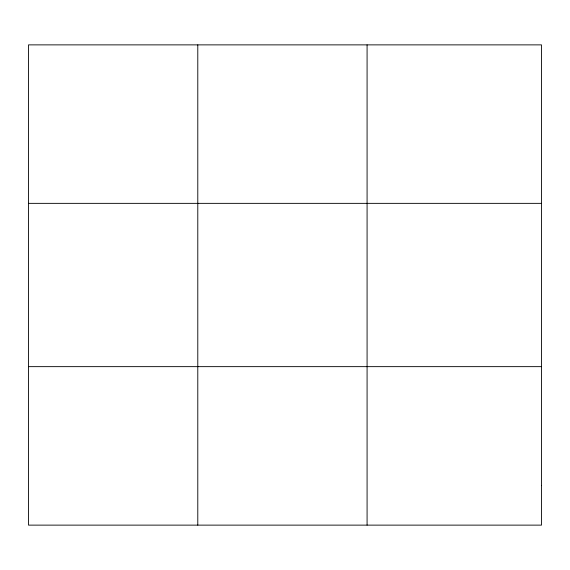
<?xml version="1.0" encoding="UTF-8"?>
<svg xmlns="http://www.w3.org/2000/svg" width="570" height="570" viewBox="0 0 570 570"><rect width="100%" height="100%" fill="white"/><g stroke="black" fill="none" stroke-linecap="round" stroke-linejoin="round"><path stroke-width="0.85" d="M197.79 525.127L197.79 44.873M367.08 525.127L367.08 44.873M28.5 203.355L541.5 203.355M28.5 366.645L541.5 366.645M541.5 485.505L541.5 525.127L28.5 525.127L28.5 44.873L541.5 44.873L541.5 485.505"/></g></svg>
